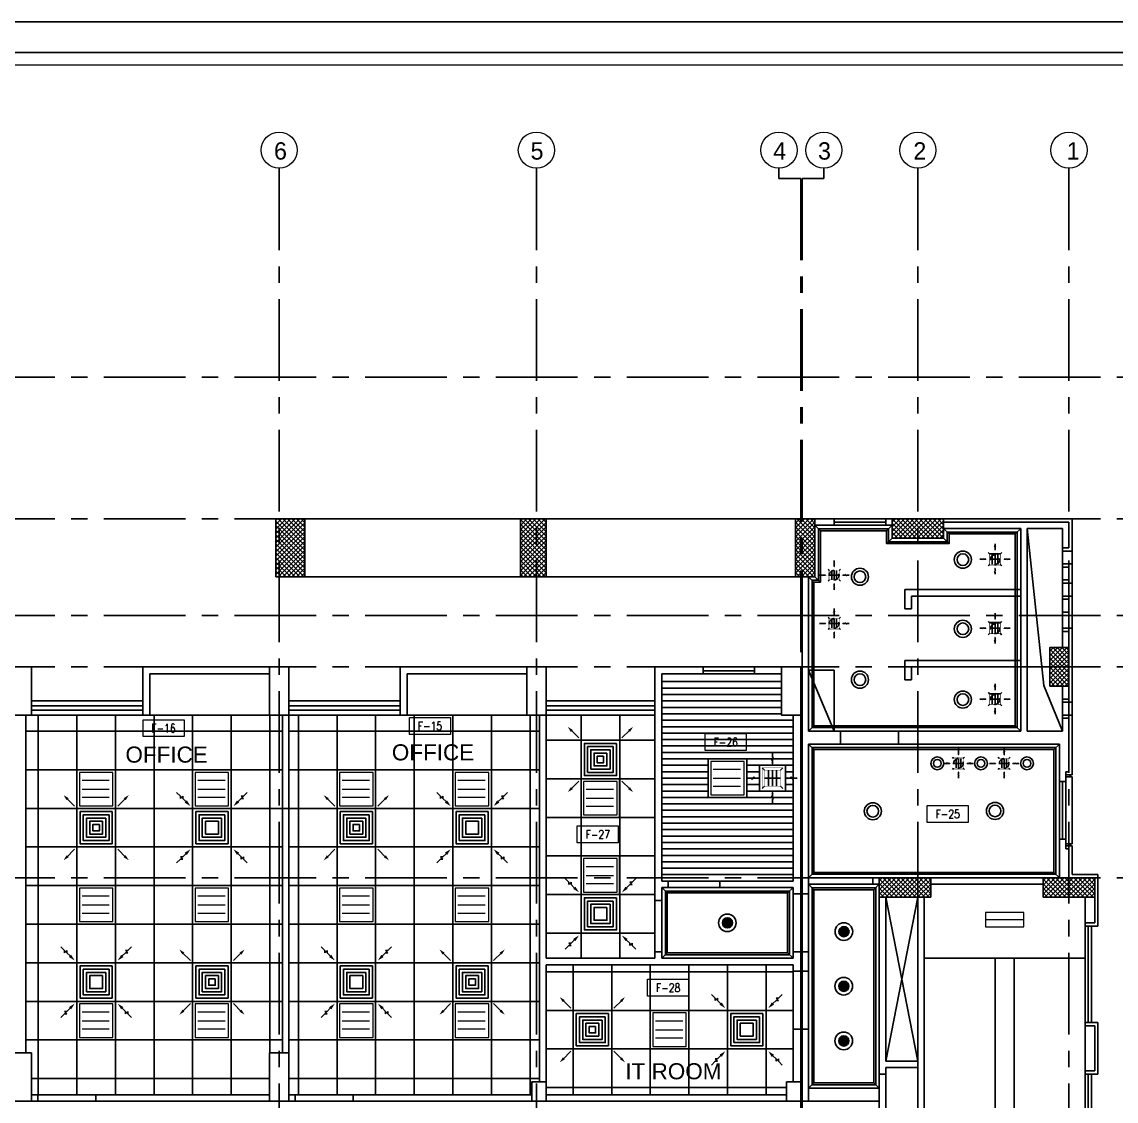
# Model space of a CAD drawing. Extents: x -404 to 2784, y -167 to 852.
# Drawn here: x -366.94 to -349.93, y -105.75 to -88.98 of the extents above; entities that cross this region are included whole.
import ezdxf
from ezdxf.enums import TextEntityAlignment as Align

# ---------------------------------------------------------------- set-up
doc = ezdxf.new("R2010")
doc.units = 0
doc.header["$MEASUREMENT"] = 0
doc.linetypes.add('CENTERX2', pattern=[101.6, 63.5, -12.7, 12.7, -12.7])
doc.linetypes.add('HIDDEN', pattern=[0.375, 0.25, -0.125])
for name, color, linetype in [('12-AC-FL.CONN.', 2, 'Continuous'), ('AXIS', 1, 'CENTERX2'), ('ciling', 6, 'Continuous'), ('COL', 2, 'Continuous'), ('COLHATCH', 5, 'Continuous'), ('column', 6, 'Continuous'), ('E-LIGHTING', 2, 'Continuous'), ('elev', 2, 'Continuous'), ('ELEV1', 7, 'Continuous'), ('ELEV3', 1, 'Continuous'), ('FASEL', 253, 'Continuous'), ('fram', 252, 'Continuous'), ('M-DIFUSER', 195, 'Continuous'), ('M-DUCT-RA', 30, 'Continuous'), ('M-DUCT-SA', 5, 'Continuous'), ('METAL-EDGE', 253, 'Continuous'), ('WALL', 4, 'Continuous'), ('WIN', 5, 'Continuous'), ('ZONE TEXT', 73, 'Continuous')]:
    doc.layers.add(name, color=color, linetype=linetype)
for name, color, linetype, lineweight in [('A-SYMB-RMNU', 4, 'Continuous', 9), ('AXIS-TXT', 171, 'Continuous', 20), ('Lighting', 2, 'Continuous', 13)]:
    doc.layers.add(name, color=color, linetype=linetype, lineweight=lineweight)
doc.styles.add('AC', font='romans.shx', dxfattribs={"height": 0.2})
doc.styles.add('ARABY', font='sosa.shx')
doc.styles.add('ROMANS-TITLE', font='ROMANS.shx', dxfattribs={"width": 0.8})

# ---------------------------------------------------------------- blocks, each defined once
blk = doc.blocks.new('004')
at = {"layer": 'E-LIGHTING'}
for radius in [0.113, 0.0771]:
    blk.add_circle((0, 0), radius, dxfattribs=at)
blk = doc.blocks.new('A$C6E0E3E1A')
at = {"layer": 'Lighting'}
blk.add_line((0.52, 0), (-0.52, 0), dxfattribs=at)
blk.add_lwpolyline([(0.52, 0.194), (-0.52, 0.194), (-0.52, -0.194), (0.52, -0.194)], close=True, dxfattribs=at)
blk = doc.blocks.new('A$C61A10E5A')
h = blk.add_hatch(color=2)
h.set_gradient(color1=(241, 237, 14), color2=(242, 239, 38), one_color=1, tint=0.55)
edge = h.paths.add_edge_path()
edge.add_arc((0.001, 0.001), 0.0696, 0, 360)
at = {"layer": 'E-LIGHTING'}
for centre, radius in [((0, 0), 0.121), ((0.001, 0.001), 0.0696)]:
    blk.add_circle(centre, radius, dxfattribs=at)
blk = doc.blocks.new('005')
at = {"layer": 'E-LIGHTING', "lineweight": 5}
for p, q in [((-0.212, 0.125), (0.212, 0.125)), ((-0.212, 0), (0.212, 0)), ((-0.212, -0.14), (0.212, -0.14))]:
    blk.add_line(p, q, dxfattribs=at)
for points in [[(-0.307, -0.307), (0.293, -0.307), (0.293, 0.293), (-0.307, 0.293)], [(-0.267, -0.267), (0.253, -0.267), (0.253, 0.253), (-0.267, 0.253)]]:
    blk.add_lwpolyline(points, close=True, dxfattribs=at)
blk = doc.blocks.new('A$C0B8779AA')
at = {"layer": 'M-DIFUSER', "color": 122}
for p, q in [((0.284, 0.459), (0.262, 0.437)), ((0.262, 0.437), (0.273, 0.437)), ((0.273, 0.495), (0.273, 0.459)), ((0.273, 0.459), (0.284, 0.459)), ((0.273, 0.437), (0.273, 0.4)), ((0.043, 0.265), (0.079, 0.265)), ((0.079, 0.254), (0.101, 0.276)), ((0.079, 0.265), (0.079, 0.254)), ((0.101, 0.276), (0.101, 0.265)), ((0.101, 0.265), (0.138, 0.265)), ((0.445, 0.265), (0.408, 0.265)), ((0.445, 0.276), (0.445, 0.265)), ((0.467, 0.254), (0.445, 0.276)), ((0.503, 0.265), (0.467, 0.265)), ((0.467, 0.265), (0.467, 0.254)), ((0.273, 0.093), (0.273, 0.13)), ((0.262, 0.093), (0.273, 0.093)), ((0.284, 0.071), (0.262, 0.093)), ((0.273, 0.035), (0.273, 0.071)), ((0.273, 0.071), (0.284, 0.071))]:
    blk.add_line(p, q, dxfattribs=at)
at = {"layer": 'M-DIFUSER'}
for p, q in [((0.198, 0.34), (0.178, 0.36)), ((0.235, 0.34), (0.235, 0.19)), ((0.273, 0.34), (0.273, 0.19)), ((0.31, 0.34), (0.31, 0.19)), ((0.348, 0.34), (0.368, 0.36)), ((0.198, 0.265), (0.348, 0.265)), ((0.198, 0.19), (0.178, 0.17)), ((0.348, 0.19), (0.368, 0.17))]:
    blk.add_line(p, q, dxfattribs=at)
at = {"layer": 'M-DIFUSER', "color": 21, "const_width": 0.00288}
blk.add_lwpolyline([(0.178, 0.36), (0.368, 0.36), (0.368, 0.17), (0.178, 0.17)], close=True, dxfattribs=at)
at = {"layer": 'M-DIFUSER', "const_width": 0.0048}
blk.add_lwpolyline([(0.198, 0.34), (0.348, 0.34), (0.348, 0.19), (0.198, 0.19)], close=True, dxfattribs=at)
at = {"layer": 'M-DIFUSER', "color": 122}
for points in [[(0.283, 0.41), (0.273, 0.401), (0.273, 0.382), (0.262, 0.41)], [(0.128, 0.255), (0.137, 0.265), (0.156, 0.265), (0.128, 0.275)], [(0.417, 0.255), (0.409, 0.265), (0.39, 0.265), (0.417, 0.275)], [(0.283, 0.121), (0.273, 0.129), (0.273, 0.148), (0.262, 0.121)]]:
    blk.add_solid(points, dxfattribs=at)
blk = doc.blocks.new('A$C63630F2B')
at = {"layer": 'M-DIFUSER'}
for p, q in [((0.198, 0.398), (0.173, 0.423)), ((0.398, 0.398), (0.423, 0.423)), ((0.398, 0.398), (0.418, 0.418)), ((0.398, 0.398), (0.198, 0.398)), ((0.398, 0.298), (0.198, 0.298)), ((0.248, 0.398), (0.248, 0.198)), ((0.298, 0.398), (0.298, 0.198)), ((0.348, 0.398), (0.348, 0.198)), ((0.198, 0.198), (0.173, 0.173)), ((0.198, 0.198), (0.178, 0.178)), ((0.398, 0.198), (0.423, 0.173))]:
    blk.add_line(p, q, dxfattribs=at)
at = {"layer": 'M-DIFUSER', "color": 122}
for p, q in [((0.311, 0.539), (0.285, 0.514)), ((0.285, 0.514), (0.298, 0.514)), ((0.298, 0.582), (0.298, 0.539)), ((0.298, 0.539), (0.311, 0.539)), ((0.298, 0.514), (0.298, 0.47)), ((0.014, 0.298), (0.057, 0.298)), ((0.057, 0.285), (0.082, 0.311)), ((0.057, 0.298), (0.057, 0.285)), ((0.082, 0.311), (0.082, 0.298)), ((0.082, 0.298), (0.126, 0.298)), ((0.513, 0.298), (0.469, 0.298)), ((0.513, 0.311), (0.513, 0.298)), ((0.539, 0.285), (0.513, 0.311)), ((0.581, 0.298), (0.539, 0.298)), ((0.539, 0.298), (0.539, 0.285)), ((0.285, 0.083), (0.298, 0.083)), ((0.311, 0.057), (0.285, 0.083)), ((0.298, 0.083), (0.298, 0.126)), ((0.298, 0.015), (0.298, 0.057)), ((0.298, 0.057), (0.311, 0.057))]:
    blk.add_line(p, q, dxfattribs=at)
at = {"layer": 'M-DIFUSER', "color": 21, "const_width": 0.00288}
blk.add_lwpolyline([(0.173, 0.173), (0.423, 0.173), (0.423, 0.423), (0.173, 0.423)], close=True, dxfattribs=at)
at = {"layer": 'M-DIFUSER', "const_width": 0.01}
blk.add_lwpolyline([(0.198, 0.198), (0.398, 0.198), (0.398, 0.398), (0.198, 0.398)], close=True, dxfattribs=at)
at = {"layer": 'M-DIFUSER', "color": 122}
for points in [[(0.31, 0.481), (0.298, 0.471), (0.298, 0.449), (0.286, 0.481)], [(0.115, 0.286), (0.125, 0.298), (0.147, 0.298), (0.115, 0.31)], [(0.481, 0.286), (0.47, 0.298), (0.448, 0.298), (0.481, 0.31)], [(0.31, 0.115), (0.298, 0.125), (0.298, 0.147), (0.286, 0.115)]]:
    blk.add_solid(points, dxfattribs=at)
blk = doc.blocks.new('*U255')
at = {"layer": 'M-DIFUSER', "ltscale": 5, "const_width": 18}
blk.add_lwpolyline([(-300, 300), (300, 300), (300, -300), (-300, -300)], close=True, dxfattribs=at)
at = {"layer": 'M-DIFUSER', "color": 21}
for points in [[(250, 250), (-250, 250), (-250, -250), (250, -250)], [(200, 200), (-200, 200), (-200, -200), (200, -200)], [(150, 150), (-150, 150), (-150, -150), (150, -150)], [(100, 100), (-100, 100), (-100, -100), (100, -100)], [(50, 50), (-50, 50), (-50, -50), (50, -50)]]:
    blk.add_lwpolyline(points, close=True, dxfattribs=at)
at = {"layer": 'M-DUCT-SA', "color": 5, "extrusion": (-5.07059e-20, -1.19855e-17, -1)}
blk.add_line((-461, 461), (-335, 335), dxfattribs=at)
at = {"layer": 'M-DUCT-SA', "color": 5, "extrusion": (-1.19855e-17, 5.07059e-20, -1)}
blk.add_line((461, 461), (335, 335), dxfattribs=at)
at = {"layer": 'M-DUCT-SA', "color": 5, "extrusion": (1.19855e-17, -5.07059e-20, -1)}
blk.add_line((-461, -461), (-335, -335), dxfattribs=at)
at = {"layer": 'M-DUCT-SA', "color": 5, "extrusion": (5.07059e-20, 1.19855e-17, -1)}
blk.add_line((461, -461), (335, -335), dxfattribs=at)
at = {"layer": 'M-DUCT-SA', "color": 5, "extrusion": (-5.07059e-20, -1.19855e-17, -1)}
blk.add_solid([(460, 428), (429, 459), (507, 507)], dxfattribs=at)
at = {"layer": 'M-DUCT-SA', "color": 5, "extrusion": (5.07059e-20, -1.19855e-17, -1)}
blk.add_solid([(-460, 428), (-429, 459), (-507, 507)], dxfattribs=at)
at = {"layer": 'M-DUCT-SA', "color": 5, "extrusion": (1.19855e-17, -5.07059e-20, -1)}
blk.add_solid([(428, -460), (459, -429), (507, -507)], dxfattribs=at)
at = {"layer": 'M-DUCT-SA', "color": 5, "extrusion": (-1.19855e-17, -5.07059e-20, -1)}
blk.add_solid([(-428, -460), (-459, -429), (-507, -507)], dxfattribs=at)
blk = doc.blocks.new('*U254')
at = {"layer": 'M-DIFUSER', "ltscale": 5, "const_width": 18}
blk.add_lwpolyline([(-300, 300), (300, 300), (300, -300), (-300, -300)], close=True, dxfattribs=at)
at = {"layer": 'M-DIFUSER', "color": 21}
for points in [[(250, 250), (-250, 250), (-250, -250), (250, -250)], [(200, 200), (-200, 200), (-200, -200), (200, -200)], [(150, 150), (-150, 150), (-150, -150), (150, -150)], [(100, 100), (-100, 100), (-100, -100), (100, -100)]]:
    blk.add_lwpolyline(points, close=True, dxfattribs=at)
at = {"layer": 'M-DUCT-RA', "color": 30}
for p, q in [((-491, 491), (-549, 549)), ((491, 491), (549, 549)), ((-491, 455), (-491, 491)), ((-455, 491), (-491, 455)), ((-455, 455), (-455, 491)), ((-406, 406), (-455, 455)), ((406, 406), (455, 455)), ((455, 491), (491, 491)), ((491, 455), (455, 491)), ((455, 455), (491, 455)), ((-491, -491), (-549, -549)), ((-491, -455), (-455, -491)), ((-455, -455), (-491, -455)), ((-455, -491), (-491, -491)), ((-406, -406), (-455, -455)), ((406, -406), (455, -455)), ((455, -491), (491, -455)), ((455, -455), (455, -491)), ((491, -455), (491, -491)), ((491, -491), (549, -549))]:
    blk.add_line(p, q, dxfattribs=at)
for points in [[(-389, 424), (-424, 389), (-335, 335)], [(424, 389), (389, 424), (335, 335)], [(-424, -389), (-389, -424), (-335, -335)], [(389, -424), (424, -389), (335, -335)]]:
    blk.add_solid(points, dxfattribs=at)
blk = doc.blocks.new('A-ROOM')
at = {"layer": 'A-SYMB-RMNU'}
blk.add_lwpolyline([(-425, 175), (425, 175), (425, -175), (-425, -175)], close=True, dxfattribs=at)
at = {"layer": 'A-SYMB-RMNU', "style": 'ROMANS-TITLE', "width": 0.8}
blk.add_attdef('ROOM-NO', text='', height=175, dxfattribs=at).set_placement((0, 0), align=Align.MIDDLE)

msp = doc.modelspace()

# ---------------------------------------------------------------- hatches: boundary and pattern name
at = {"layer": 'COLHATCH', "linetype": 'Continuous'}
h = msp.add_hatch(dxfattribs=at)
h.set_pattern_fill('_USER', color=252, scale=0.05, angle=45, style=0, double=1, pattern_type=0)
h.set_pattern_definition([(45, (-175.05116, -274.28313), (-0.035355339, 0.035355339), []), (135, (-175.05116, -274.28313), (-0.035355339, -0.035355339), [])])
h.paths.add_polyline_path([(-354.611, -96.703), (-354.911, -96.703), (-354.911, -97.603), (-354.611, -97.603)])
h.paths.add_polyline_path([(-352.611, -96.703), (-353.411, -96.703), (-353.411, -97.003), (-352.611, -97.003)])
h.paths.add_polyline_path([(-350.661, -98.703), (-350.961, -98.703), (-350.961, -99.303), (-350.661, -99.303)])
h.paths.add_polyline_path([(-350.261, -102.283), (-351.061, -102.283), (-351.061, -102.583), (-350.261, -102.583)])
h.paths.add_polyline_path([(-352.811, -102.283), (-353.611, -102.283), (-353.611, -102.583), (-352.811, -102.583)])
h.paths.add_polyline_path([(-352.711, -107.333), (-353.611, -107.333), (-353.611, -107.633), (-352.711, -107.633)])
h.paths.add_polyline_path([(-350.261, -107.283), (-351.061, -107.283), (-351.061, -107.583), (-350.261, -107.583)])
h.paths.add_polyline_path([(-352.519, -113.553), (-353.619, -113.553), (-353.619, -113.853), (-352.766, -113.853, -0.011587), (-352.782, -114.539), (-352.532, -114.55, 0.01656)])
h.paths.add_polyline_path([(-352.713, -116.283), (-352.967, -116.283, -0.040808), (-353.555, -118.622), (-353.319, -118.703, 0.04151)])
h.paths.add_polyline_path([(-354.611, -115.683), (-354.911, -115.683), (-354.911, -116.583), (-354.611, -116.583)])
h.paths.add_polyline_path([(-358.741, -115.683), (-359.141, -115.683), (-359.141, -116.583), (-358.741, -116.583)])
h.paths.add_polyline_path([(-362.541, -115.683), (-362.991, -115.683), (-362.991, -116.583), (-362.541, -116.583)])
h.paths.add_polyline_path([(-362.791, -117.503), (-363.091, -117.503), (-363.091, -118.403), (-362.791, -118.403)])
h.paths.add_polyline_path([(-370.791, -115.683), (-371.091, -115.683), (-371.091, -116.583), (-370.791, -116.583)])
h.paths.add_polyline_path([(-370.791, -117.503), (-371.091, -117.503), (-371.091, -118.403), (-370.791, -118.403)])
h.paths.add_polyline_path([(-378.791, -115.683), (-379.091, -115.683), (-379.091, -116.583), (-378.791, -116.583)])
h.paths.add_polyline_path([(-378.791, -117.503), (-379.091, -117.503), (-379.091, -118.403), (-378.791, -118.403)])
h.paths.add_polyline_path([(-386.891, -115.683), (-387.341, -115.683), (-387.341, -116.583), (-386.891, -116.583)])
h.paths.add_polyline_path([(-386.791, -117.503), (-387.091, -117.503), (-387.091, -118.403), (-386.791, -118.403)])
h.paths.add_polyline_path([(-390.741, -115.683), (-391.141, -115.683), (-391.141, -116.583), (-390.741, -116.583)])
h.paths.add_polyline_path([(-394.971, -115.683), (-395.271, -115.683), (-395.271, -116.583), (-394.971, -116.583)])
h.paths.add_polyline_path([(-396.264, -113.553), (-397.364, -113.553, 0.01656), (-397.35, -114.55), (-397.101, -114.539, -0.011587), (-397.117, -113.853), (-396.264, -113.853)])
h.paths.add_polyline_path([(-396.916, -116.283), (-397.169, -116.283, 0.04151), (-396.564, -118.703), (-396.327, -118.622, -0.040808)])
h.paths.add_polyline_path([(-396.271, -107.333), (-397.171, -107.333), (-397.171, -107.633), (-396.271, -107.633)])
h.paths.add_polyline_path([(-398.821, -107.283), (-399.621, -107.283), (-399.621, -107.583), (-398.821, -107.583)])
h.paths.add_polyline_path([(-398.821, -102.283), (-399.621, -102.283), (-399.621, -102.583), (-398.821, -102.583)])
h.paths.add_polyline_path([(-396.271, -102.283), (-397.071, -102.283), (-397.071, -102.583), (-396.271, -102.583)])
h.paths.add_polyline_path([(-398.921, -98.703), (-399.221, -98.703), (-399.221, -99.303), (-398.921, -99.303)])
h.paths.add_polyline_path([(-396.471, -96.703), (-397.271, -96.703), (-397.271, -97.003), (-396.471, -97.003)])
h.paths.add_polyline_path([(-394.971, -96.703), (-395.271, -96.703), (-395.271, -97.603), (-394.971, -97.603)])
h.paths.add_polyline_path([(-390.691, -96.703), (-391.091, -96.703), (-391.091, -97.603), (-390.691, -97.603)])
h.paths.add_polyline_path([(-386.891, -96.703), (-387.341, -96.703), (-387.341, -97.603), (-386.891, -97.603)])
h.paths.add_polyline_path([(-377.541, -94.503), (-377.841, -94.503), (-377.841, -95.103), (-377.541, -95.103)])
h.paths.add_polyline_path([(-377.541, -97.003), (-372.441, -97.003), (-372.441, -98.453), (-372.141, -98.453), (-372.141, -96.703), (-377.841, -96.703), (-377.841, -98.453), (-377.541, -98.453)])
h.paths.add_polyline_path([(-370.791, -94.503), (-371.091, -94.503), (-371.091, -95.103), (-370.791, -95.103)])
h.paths.add_polyline_path([(-370.791, -97.853), (-371.091, -97.853), (-371.091, -98.453), (-370.791, -98.453)])
h.paths.add_polyline_path([(-362.541, -96.703), (-362.991, -96.703), (-362.991, -97.603), (-362.541, -97.603)])
h = msp.add_hatch(dxfattribs=at)
h.set_pattern_fill('_USER', color=252, scale=0.05, angle=45, style=0, double=1, pattern_type=0)
h.set_pattern_definition([(45, (-175.05116, -154.28313), (-0.035355339, 0.035355339), []), (135, (-175.05116, -154.28313), (-0.035355339, -0.035355339), [])])
h.paths.add_polyline_path([(-358.791, -96.703), (-359.191, -96.703), (-359.191, -97.603), (-358.791, -97.603)])

# ---------------------------------------------------------------- linework, layer by layer
at = {"layer": '12-AC-FL.CONN.', "linetype": 'HIDDEN', "ltscale": 0.5}
for centre in [(-351.811, -97.337), (-354.311, -97.578), (-354.311, -98.328), (-351.811, -98.412), (-351.811, -99.512), (-352.38, -100.503), (-351.669, -100.504)]:
    msp.add_circle(centre, 0.075, dxfattribs=at)
at = {"layer": 'AXIS', "color": 252, "linetype": 'CENTERX2', "ltscale": 0.02}
for p, q in [((-362.941, -91.254), (-362.941, -123.702)), ((-358.941, -91.254), (-358.941, -123.702)), ((-355.17, -91.411), (-355.17, -91.254)), ((-354.473, -91.411), (-354.473, -91.254)), ((-353.011, -91.254), (-353.011, -123.702)), ((-350.661, -91.254), (-350.661, -123.702)), ((-354.831, -91.411), (-355.17, -91.411)), ((-354.831, -91.411), (-354.831, -123.545)), ((-354.811, -91.411), (-354.811, -123.545)), ((-354.811, -91.411), (-354.473, -91.411)), ((-348.14, -94.503), (-401.742, -94.503)), ((-348.14, -96.703), (-401.742, -96.703)), ((-348.14, -98.203), (-401.742, -98.203)), ((-348.14, -99.003), (-401.742, -99.003)), ((-348.14, -102.283), (-401.742, -102.283))]:
    msp.add_line(p, q, dxfattribs=at)
at = {"layer": 'AXIS-TXT'}
for centre in [(-362.941, -90.972), (-358.941, -90.972), (-355.17, -90.972), (-354.473, -90.972), (-353.011, -90.972), (-350.661, -90.972)]:
    msp.add_circle(centre, 0.282, dxfattribs=at)
at = {"layer": 'ciling', "color": 252, "linetype": 'Continuous'}
for p, q in [((-354.611, -96.803), (-354.526, -96.888)), ((-353.411, -96.803), (-353.496, -96.888)), ((-352.611, -96.853), (-352.526, -96.938)), ((-351.411, -96.853), (-351.496, -96.938)), ((-353.411, -97.003), (-353.496, -97.088)), ((-352.611, -97.003), (-352.526, -97.088)), ((-354.711, -97.603), (-354.626, -97.688)), ((-354.611, -97.603), (-354.526, -97.688)), ((-355.131, -99.233), (-356.991, -99.233)), ((-355.131, -99.333), (-356.991, -99.333)), ((-355.131, -99.433), (-356.991, -99.433)), ((-355.131, -99.533), (-356.991, -99.533)), ((-355.131, -99.633), (-356.991, -99.633)), ((-366.686, -99.753), (-366.686, -105.653)), ((-366.086, -99.753), (-366.086, -105.653)), ((-365.486, -99.753), (-365.486, -105.653)), ((-363.091, -99.753), (-364.951, -99.753)), ((-364.886, -99.753), (-364.886, -105.653)), ((-364.286, -99.753), (-364.286, -105.653)), ((-363.686, -99.753), (-363.686, -105.653)), ((-363.086, -99.753), (-363.086, -105.003)), ((-362.641, -99.753), (-362.641, -105.653)), ((-362.041, -99.753), (-362.041, -105.653)), ((-361.441, -99.753), (-361.441, -105.653)), ((-359.091, -99.753), (-360.951, -99.753)), ((-360.841, -99.753), (-360.841, -105.653)), ((-360.241, -99.753), (-360.241, -105.653)), ((-359.641, -99.753), (-359.641, -105.653)), ((-359.041, -99.753), (-359.041, -105.653)), ((-358.246, -99.753), (-358.246, -103.533)), ((-357.646, -99.753), (-357.646, -103.533)), ((-355.131, -99.733), (-356.991, -99.733)), ((-354.951, -99.833), (-356.991, -99.833)), ((-362.891, -100.003), (-366.881, -100.003)), ((-358.891, -100.003), (-362.791, -100.003)), ((-354.951, -99.933), (-356.991, -99.933)), ((-354.951, -100.033), (-356.991, -100.033)), ((-354.626, -99.918), (-354.711, -100.003)), ((-354.211, -100.003), (-353.311, -100.003)), ((-351.496, -99.918), (-351.411, -100.003)), ((-357.101, -100.143), (-358.791, -100.143)), ((-354.951, -100.133), (-356.991, -100.133)), ((-354.711, -100.203), (-354.626, -100.288)), ((-353.311, -100.203), (-354.211, -100.203)), ((-350.896, -100.288), (-350.811, -100.203)), ((-354.951, -100.233), (-356.991, -100.233)), ((-354.951, -100.333), (-356.991, -100.333)), ((-354.951, -100.433), (-356.991, -100.433)), ((-356.271, -100.533), (-356.991, -100.533)), ((-354.951, -100.533), (-355.671, -100.533)), ((-362.891, -100.603), (-366.881, -100.603)), ((-358.891, -100.603), (-362.791, -100.603)), ((-356.271, -100.633), (-356.991, -100.633)), ((-355.471, -100.633), (-355.671, -100.633)), ((-354.951, -100.633), (-355.071, -100.633)), ((-357.101, -100.743), (-358.791, -100.743)), ((-356.271, -100.733), (-356.991, -100.733)), ((-356.271, -100.833), (-356.991, -100.833)), ((-355.471, -100.733), (-355.671, -100.733)), ((-355.471, -100.833), (-355.671, -100.833)), ((-354.951, -100.733), (-355.071, -100.733)), ((-354.951, -100.833), (-355.071, -100.833)), ((-356.271, -100.933), (-356.991, -100.933)), ((-354.951, -101.033), (-356.991, -101.033)), ((-354.951, -100.933), (-355.671, -100.933)), ((-362.791, -101.203), (-366.881, -101.203)), ((-358.891, -101.203), (-362.791, -101.203)), ((-354.951, -101.133), (-356.991, -101.133)), ((-357.101, -101.343), (-358.791, -101.343)), ((-354.951, -101.233), (-356.991, -101.233)), ((-354.951, -101.333), (-356.991, -101.333)), ((-354.951, -101.433), (-356.991, -101.433)), ((-354.951, -101.533), (-356.991, -101.533)), ((-354.951, -101.633), (-356.991, -101.633)), ((-354.951, -101.733), (-356.991, -101.733)), ((-362.891, -101.803), (-366.881, -101.803)), ((-358.891, -101.803), (-362.791, -101.803)), ((-354.951, -101.833), (-356.991, -101.833)), ((-357.101, -101.943), (-358.791, -101.943)), ((-354.951, -101.933), (-356.991, -101.933)), ((-354.951, -102.033), (-356.991, -102.033)), ((-354.951, -102.133), (-356.991, -102.133)), ((-354.951, -102.233), (-356.991, -102.233)), ((-354.626, -102.198), (-354.711, -102.283)), ((-350.896, -102.198), (-350.811, -102.283)), ((-362.891, -102.403), (-366.881, -102.403)), ((-358.891, -102.403), (-362.791, -102.403)), ((-356.091, -102.333), (-356.891, -102.333)), ((-353.711, -102.283), (-354.711, -102.283)), ((-353.711, -102.383), (-354.711, -102.383)), ((-354.626, -102.468), (-354.711, -102.383)), ((-353.696, -102.468), (-353.611, -102.383)), ((-357.101, -102.543), (-358.791, -102.543)), ((-356.906, -102.518), (-356.991, -102.433)), ((-356.091, -102.433), (-356.891, -102.433)), ((-355.036, -102.518), (-354.951, -102.433)), ((-354.951, -102.533), (-354.951, -103.433)), ((-354.831, -102.533), (-354.831, -103.433)), ((-354.811, -102.533), (-354.811, -103.433)), ((-354.711, -102.533), (-354.711, -103.433)), ((-357.101, -102.633), (-357.101, -103.433)), ((-356.991, -102.633), (-356.991, -103.433)), ((-362.891, -103.003), (-366.881, -103.003)), ((-358.891, -103.003), (-362.791, -103.003)), ((-357.101, -103.143), (-358.791, -103.143)), ((-362.891, -103.603), (-366.881, -103.603)), ((-358.891, -103.603), (-362.791, -103.603)), ((-356.906, -103.448), (-356.991, -103.533)), ((-355.036, -103.448), (-354.951, -103.533)), ((-351.811, -103.533), (-352.911, -103.533)), ((-351.511, -103.533), (-350.411, -103.533)), ((-358.791, -103.743), (-354.951, -103.743)), ((-358.371, -103.633), (-358.371, -105.653)), ((-357.771, -103.633), (-357.771, -105.653)), ((-357.171, -103.633), (-357.171, -105.653)), ((-356.571, -103.633), (-356.571, -105.653)), ((-355.971, -103.633), (-355.971, -105.653)), ((-355.371, -103.633), (-355.371, -105.653)), ((-354.951, -103.733), (-354.951, -104.633)), ((-354.831, -103.733), (-354.831, -104.633)), ((-354.811, -103.733), (-354.811, -104.633)), ((-354.711, -103.733), (-354.711, -104.633)), ((-362.891, -104.203), (-366.881, -104.203)), ((-358.891, -104.203), (-362.791, -104.203)), ((-358.791, -104.343), (-354.951, -104.343)), ((-362.891, -104.803), (-366.881, -104.803)), ((-358.891, -104.803), (-362.791, -104.803)), ((-358.791, -104.943), (-354.951, -104.943)), ((-358.791, -104.943), (-354.951, -104.943)), ((-363.091, -105.403), (-366.791, -105.403)), ((-358.891, -105.403), (-362.791, -105.403)), ((-354.626, -105.468), (-354.711, -105.553)), ((-353.696, -105.468), (-353.611, -105.553)), ((-353.611, -105.333), (-353.611, -106.033)), ((-353.511, -105.333), (-353.511, -106.033)), ((-358.791, -105.543), (-355.051, -105.543)), ((-354.711, -105.553), (-353.611, -105.553)), ((-366.691, -105.653), (-365.791, -105.653)), ((-366.691, -105.753), (-365.791, -105.753)), ((-362.691, -105.653), (-361.791, -105.653)), ((-362.691, -105.753), (-361.791, -105.753)), ((-354.711, -105.753), (-353.611, -105.753))]:
    msp.add_line(p, q, dxfattribs=at)
for points in [[(-351.466, -96.908), (-352.556, -96.908), (-352.556, -97.058), (-353.466, -97.058), (-353.466, -96.858), (-353.511, -96.858), (-354.311, -96.858), (-354.556, -96.858), (-354.556, -97.658), (-354.656, -97.658), (-354.656, -99.948), (-354.211, -99.948), (-353.311, -99.948), (-351.466, -99.948)], [(-351.496, -96.938), (-352.526, -96.938), (-352.526, -97.088), (-353.496, -97.088), (-353.496, -96.888), (-353.511, -96.888), (-354.311, -96.888), (-354.526, -96.888), (-354.526, -97.688), (-354.626, -97.688), (-354.626, -99.918), (-354.211, -99.918), (-353.311, -99.918), (-351.496, -99.918)], [(-354.656, -102.228), (-350.866, -102.228), (-350.866, -100.258), (-354.656, -100.258)], [(-354.626, -102.198), (-350.896, -102.198), (-350.896, -100.288), (-354.626, -100.288)], [(-355.671, -100.433), (-356.271, -100.433), (-356.271, -101.033), (-355.671, -101.033)], [(-355.071, -100.533), (-355.471, -100.533), (-355.471, -100.933), (-355.071, -100.933)], [(-356.936, -103.478), (-355.006, -103.478), (-355.006, -102.488), (-356.936, -102.488)], [(-356.906, -103.448), (-355.036, -103.448), (-355.036, -102.518), (-356.906, -102.518)], [(-354.656, -105.498), (-353.666, -105.498), (-353.666, -102.438), (-354.656, -102.438)], [(-354.626, -105.468), (-353.696, -105.468), (-353.696, -102.468), (-354.626, -102.468)]]:
    msp.add_lwpolyline(points, close=True, dxfattribs=at)
at = {"layer": 'COL', "color": 252, "linetype": 'Continuous'}
for points in [[(-366.791, -99.003), (-367.091, -99.003), (-367.091, -99.753), (-366.791, -99.753)], [(-362.791, -99.003), (-363.091, -99.003), (-363.091, -99.753), (-362.791, -99.753)], [(-358.791, -99.003), (-359.091, -99.003), (-359.091, -99.753), (-358.791, -99.753)], [(-354.831, -99.003), (-355.131, -99.003), (-355.131, -99.753), (-354.831, -99.753)], [(-366.791, -105.003), (-367.091, -105.003), (-367.091, -105.753), (-366.791, -105.753)], [(-362.791, -105.003), (-363.091, -105.003), (-363.091, -105.753), (-362.791, -105.753)], [(-359.011, -105.753), (-358.791, -105.753), (-358.791, -105.453), (-359.011, -105.453)], [(-355.051, -105.453), (-354.831, -105.453), (-354.831, -105.753), (-355.051, -105.753)]]:
    msp.add_lwpolyline(points, close=True, dxfattribs=at)
at = {"layer": 'column'}
for points in [[(-362.991, -97.603), (-362.541, -97.603), (-362.541, -96.703), (-362.991, -96.703)], [(-358.791, -96.703), (-359.191, -96.703), (-359.191, -97.603), (-358.791, -97.603)], [(-359.191, -97.603), (-358.791, -97.603), (-358.791, -96.703), (-359.191, -96.703)], [(-354.911, -97.603), (-354.611, -97.603), (-354.611, -96.703), (-354.911, -96.703)], [(-353.411, -96.703), (-353.411, -97.003), (-352.611, -97.003), (-352.611, -96.703)], [(-350.961, -99.303), (-350.661, -99.303), (-350.661, -98.703), (-350.961, -98.703)], [(-353.611, -102.283), (-353.611, -102.583), (-352.811, -102.583), (-352.811, -102.283)], [(-351.061, -102.283), (-351.061, -102.583), (-350.261, -102.583), (-350.261, -102.283)]]:
    msp.add_lwpolyline(points, close=True, dxfattribs=at)
at = {"layer": 'E-LIGHTING'}
for centre, radius in [((-352.708, -100.503), 0.1), ((-352.708, -100.503), 0.06), ((-352.03, -100.503), 0.1), ((-352.03, -100.503), 0.06), ((-351.314, -100.503), 0.1), ((-351.314, -100.503), 0.06)]:
    msp.add_circle(centre, radius, dxfattribs=at)
at = {"layer": 'elev', "color": 252, "linetype": 'Continuous'}
for p, q in [((-362.541, -96.703), (-359.191, -96.703)), ((-358.791, -96.703), (-354.911, -96.703)), ((-359.191, -97.603), (-362.541, -97.603)), ((-354.911, -97.603), (-358.791, -97.603))]:
    msp.add_line(p, q, dxfattribs=at)
at = {"layer": 'elev', "color": 252}
for p, q in [((-350.761, -97.203), (-350.761, -97.403)), ((-350.611, -97.203), (-350.611, -97.403)), ((-351.411, -97.803), (-353.211, -97.803)), ((-353.211, -97.803), (-353.211, -98.103)), ((-350.761, -97.703), (-350.761, -97.903)), ((-350.611, -97.703), (-350.611, -97.903)), ((-351.411, -97.903), (-353.111, -97.903)), ((-353.111, -97.903), (-353.111, -98.103)), ((-353.111, -98.103), (-353.211, -98.103)), ((-350.761, -98.203), (-350.761, -98.403)), ((-350.611, -98.203), (-350.611, -98.403)), ((-351.411, -98.903), (-353.211, -98.903)), ((-353.211, -98.903), (-353.211, -99.203)), ((-351.411, -99.003), (-353.111, -99.003)), ((-353.111, -99.003), (-353.111, -99.203)), ((-354.311, -99.053), (-354.711, -99.053)), ((-354.711, -99.053), (-354.311, -100.003)), ((-354.311, -99.053), (-354.311, -100.003)), ((-353.111, -99.203), (-353.211, -99.203)), ((-350.761, -99.553), (-350.761, -99.753)), ((-350.611, -99.553), (-350.611, -99.753)), ((-350.611, -100.713), (-350.711, -100.713)), ((-350.611, -101.753), (-350.611, -100.713)), ((-350.711, -101.753), (-350.611, -101.753))]:
    msp.add_line(p, q, dxfattribs=at)
at = {"layer": 'ELEV1'}
for p, q in [((-350.641, -100.713), (-350.641, -100.683)), ((-350.641, -101.783), (-350.641, -101.753))]:
    msp.add_line(p, q, dxfattribs=at)
at = {"layer": 'ELEV3', "color": 252, "linetype": 'Continuous'}
for p, q in [((-351.311, -96.853), (-351.053, -99.295)), ((-351.053, -99.295), (-350.761, -100.003)), ((-353.511, -102.583), (-353.011, -105.133)), ((-353.511, -105.133), (-353.011, -102.583))]:
    msp.add_line(p, q, dxfattribs=at)
at = {"layer": 'FASEL', "color": 252, "linetype": 'HIDDEN'}
for points in [[(-354.811, -99.003), (-354.811, -114.303), (-355.151, -114.303), (-355.151, -113.773), (-358.771, -113.773), (-358.771, -114.303), (-359.111, -114.303), (-359.111, -113.773), (-362.771, -113.773), (-362.771, -114.303), (-363.111, -114.303), (-363.111, -113.773), (-366.771, -113.773), (-366.771, -114.303), (-367.111, -114.303)], [(-354.831, -99.003), (-354.831, -114.283), (-355.131, -114.283), (-355.131, -113.753), (-358.791, -113.753), (-358.791, -114.283), (-359.091, -114.283), (-359.091, -113.753), (-362.791, -113.753), (-362.791, -114.283), (-363.091, -114.283), (-363.091, -113.753), (-366.791, -113.753), (-366.791, -114.283), (-367.091, -114.283)]]:
    msp.add_lwpolyline(points, dxfattribs=at)
at = {"layer": 'fram'}
msp.add_line((-339.13, -89.455), (-403.176, -89.455), dxfattribs=at)
for points in [[(-403.653, -88.978), (-338.653, -88.978), (-338.653, -126.978), (-403.653, -126.978)], [(-346.706, -89.455), (-403.176, -89.455), (-403.176, -126.501), (-346.706, -126.501)]]:
    msp.add_lwpolyline(points, close=True, dxfattribs=at)
at = {"layer": 'METAL-EDGE', "linetype": 'Continuous'}
for p, q in [((-352.611, -96.753), (-352.611, -96.703)), ((-352.611, -96.753), (-350.661, -96.753)), ((-350.661, -96.753), (-350.661, -97.153)), ((-350.661, -97.153), (-350.761, -97.153)), ((-350.661, -97.453), (-350.761, -97.453)), ((-350.661, -97.453), (-350.661, -97.653)), ((-350.661, -97.653), (-350.761, -97.653)), ((-350.661, -97.953), (-350.761, -97.953)), ((-350.661, -97.953), (-350.661, -98.153)), ((-350.661, -98.153), (-350.761, -98.153)), ((-350.661, -98.453), (-350.761, -98.453)), ((-350.661, -98.453), (-350.661, -99.503)), ((-350.761, -99.503), (-350.661, -99.503)), ((-350.761, -99.803), (-350.661, -99.803)), ((-350.661, -99.803), (-350.661, -100.633)), ((-350.711, -100.633), (-350.661, -100.633)), ((-350.711, -100.683), (-350.711, -100.633)), ((-350.711, -101.783), (-350.711, -101.833)), ((-350.711, -101.833), (-350.661, -101.833)), ((-350.661, -101.833), (-350.661, -102.283)), ((-350.661, -102.283), (-350.261, -102.283)), ((-350.261, -102.283), (-350.261, -102.983)), ((-350.411, -102.983), (-350.261, -102.983)), ((-350.411, -104.583), (-350.261, -104.583)), ((-350.261, -104.583), (-350.261, -105.283)), ((-350.261, -105.283), (-350.411, -105.283))]:
    msp.add_line(p, q, dxfattribs=at)
at = {"layer": 'WALL', "color": 252, "linetype": 'Continuous'}
for p, q in [((-362.991, -96.703), (-362.991, -97.603)), ((-362.541, -96.703), (-362.991, -96.703)), ((-362.541, -97.603), (-362.541, -96.703)), ((-354.911, -96.703), (-354.911, -97.603)), ((-354.311, -96.703), (-354.911, -96.703)), ((-354.311, -96.803), (-354.611, -96.803)), ((-354.611, -96.803), (-354.611, -97.603)), ((-354.311, -96.703), (-354.311, -96.803)), ((-350.611, -96.703), (-353.511, -96.703)), ((-353.511, -96.703), (-353.511, -96.803)), ((-353.411, -96.803), (-353.511, -96.803)), ((-353.411, -96.803), (-353.411, -97.003)), ((-350.611, -96.703), (-350.611, -97.203)), ((-351.411, -96.853), (-352.611, -96.853)), ((-352.611, -97.003), (-352.611, -96.853)), ((-351.411, -96.853), (-351.411, -100.003)), ((-351.311, -96.853), (-350.761, -96.853)), ((-351.311, -96.853), (-351.311, -100.003)), ((-350.761, -96.853), (-350.761, -97.203)), ((-353.411, -97.003), (-352.611, -97.003)), ((-350.611, -97.203), (-350.761, -97.203)), ((-350.611, -97.403), (-350.761, -97.403)), ((-350.761, -97.403), (-350.761, -97.703)), ((-350.611, -97.403), (-350.611, -97.703)), ((-362.991, -97.603), (-362.541, -97.603)), ((-354.911, -97.603), (-354.811, -97.603)), ((-354.811, -97.603), (-354.811, -102.533)), ((-354.711, -97.603), (-354.711, -100.003)), ((-354.611, -97.603), (-354.711, -97.603)), ((-350.611, -97.703), (-350.761, -97.703)), ((-350.611, -97.903), (-350.761, -97.903)), ((-350.761, -97.903), (-350.761, -98.203)), ((-350.611, -97.903), (-350.611, -98.203)), ((-350.611, -98.203), (-350.761, -98.203)), ((-350.611, -98.403), (-350.761, -98.403)), ((-350.761, -98.403), (-350.761, -98.703)), ((-350.611, -98.403), (-350.611, -99.553)), ((-350.761, -98.703), (-350.961, -98.703)), ((-350.961, -98.703), (-350.961, -99.303)), ((-367.091, -99.003), (-366.791, -99.003)), ((-366.791, -99.003), (-366.791, -99.753)), ((-365.061, -99.003), (-365.061, -99.753)), ((-362.791, -99.003), (-365.061, -99.003)), ((-362.791, -99.003), (-362.791, -105.753)), ((-361.061, -99.003), (-361.061, -99.753)), ((-358.791, -99.003), (-361.061, -99.003)), ((-358.791, -99.003), (-358.791, -103.533)), ((-357.101, -99.003), (-357.101, -102.633)), ((-356.351, -99.003), (-357.101, -99.003)), ((-356.351, -99.113), (-356.351, -99.003)), ((-354.831, -99.003), (-355.551, -99.003)), ((-355.551, -99.113), (-355.551, -99.003)), ((-354.831, -99.003), (-354.831, -102.533)), ((-364.951, -99.113), (-364.951, -99.753)), ((-363.091, -99.113), (-364.951, -99.113)), ((-363.091, -99.113), (-363.091, -99.753)), ((-360.951, -99.113), (-360.951, -99.753)), ((-359.091, -99.113), (-360.951, -99.113)), ((-359.091, -99.753), (-359.091, -99.113)), ((-356.991, -99.113), (-356.991, -102.333)), ((-356.351, -99.113), (-356.991, -99.113)), ((-355.131, -99.113), (-355.551, -99.113)), ((-355.131, -99.113), (-355.131, -99.753)), ((-350.961, -99.303), (-350.761, -99.303)), ((-350.761, -99.303), (-350.761, -99.553)), ((-350.761, -99.553), (-350.611, -99.553)), ((-366.881, -99.753), (-366.881, -105.003)), ((-366.791, -99.753), (-366.881, -99.753)), ((-365.061, -99.753), (-364.951, -99.753)), ((-363.091, -99.753), (-362.891, -99.753)), ((-362.891, -99.753), (-362.891, -105.003)), ((-361.061, -99.753), (-360.951, -99.753)), ((-358.891, -99.753), (-359.091, -99.753)), ((-358.891, -99.753), (-358.891, -105.453)), ((-355.131, -99.753), (-354.951, -99.753)), ((-354.951, -99.753), (-354.951, -102.333)), ((-354.831, -99.753), (-354.831, -102.533)), ((-350.761, -99.753), (-350.611, -99.753)), ((-350.761, -99.753), (-350.761, -100.003)), ((-350.611, -99.753), (-350.611, -100.683)), ((-354.211, -100.003), (-354.711, -100.003)), ((-354.211, -100.003), (-354.211, -100.203)), ((-351.411, -100.003), (-353.311, -100.003)), ((-353.311, -100.003), (-353.311, -100.203)), ((-350.761, -100.003), (-351.311, -100.003)), ((-354.711, -100.203), (-354.711, -102.533)), ((-354.211, -100.203), (-354.711, -100.203)), ((-350.811, -100.203), (-353.311, -100.203)), ((-350.811, -100.203), (-350.811, -100.783)), ((-350.711, -100.683), (-350.611, -100.683)), ((-350.711, -100.683), (-350.711, -100.783)), ((-350.811, -100.783), (-350.711, -100.783)), ((-350.811, -101.683), (-350.711, -101.683)), ((-350.811, -101.683), (-350.811, -102.283)), ((-350.711, -101.683), (-350.711, -101.783)), ((-350.711, -101.783), (-350.611, -101.783)), ((-350.611, -101.783), (-350.611, -102.233)), ((-350.611, -102.233), (-350.211, -102.233)), ((-350.211, -103.033), (-350.211, -102.233)), ((-356.891, -102.333), (-356.991, -102.333)), ((-356.891, -102.333), (-356.891, -102.433)), ((-354.951, -102.333), (-356.091, -102.333)), ((-356.091, -102.333), (-356.091, -102.433)), ((-350.811, -102.283), (-353.711, -102.283)), ((-353.711, -102.283), (-353.711, -102.383)), ((-353.611, -102.383), (-353.711, -102.383)), ((-353.611, -102.383), (-353.611, -105.333)), ((-351.061, -102.383), (-352.811, -102.383)), ((-352.811, -102.383), (-352.811, -102.583)), ((-351.061, -102.383), (-351.061, -102.583)), ((-356.991, -102.433), (-356.991, -102.633)), ((-356.891, -102.433), (-356.991, -102.433)), ((-354.951, -102.433), (-356.091, -102.433)), ((-354.951, -102.433), (-354.951, -102.533)), ((-354.831, -102.533), (-354.951, -102.533)), ((-354.711, -102.533), (-354.811, -102.533)), ((-353.511, -102.583), (-353.011, -102.583)), ((-353.511, -102.583), (-353.511, -105.133)), ((-353.011, -102.583), (-353.011, -105.133)), ((-352.911, -102.583), (-352.911, -106.233)), ((-352.811, -102.583), (-352.911, -102.583)), ((-351.061, -102.583), (-350.411, -102.583)), ((-350.811, -102.583), (-350.411, -102.583)), ((-350.411, -102.583), (-350.411, -103.033)), ((-357.101, -102.633), (-356.991, -102.633)), ((-350.411, -103.033), (-350.211, -103.033)), ((-357.101, -103.433), (-356.991, -103.433)), ((-357.101, -103.433), (-357.101, -103.533)), ((-356.991, -103.433), (-356.991, -103.533)), ((-354.831, -103.433), (-354.951, -103.433)), ((-354.951, -103.433), (-354.951, -103.533)), ((-354.831, -103.433), (-354.831, -103.733)), ((-354.831, -103.433), (-354.831, -103.733)), ((-354.711, -103.433), (-354.811, -103.433)), ((-354.811, -103.433), (-354.811, -103.733)), ((-354.711, -103.433), (-354.711, -103.733)), ((-357.101, -103.533), (-358.791, -103.533)), ((-354.951, -103.533), (-356.991, -103.533)), ((-351.511, -103.533), (-351.811, -103.533)), ((-351.811, -106.233), (-351.811, -103.533)), ((-351.511, -106.233), (-351.511, -103.533)), ((-354.951, -103.633), (-358.791, -103.633)), ((-358.791, -103.633), (-358.791, -105.653)), ((-354.951, -103.633), (-354.951, -103.733)), ((-354.951, -103.733), (-354.831, -103.733)), ((-354.811, -103.733), (-354.711, -103.733)), ((-350.211, -104.533), (-350.411, -104.533)), ((-350.411, -104.533), (-350.411, -105.333)), ((-350.211, -104.533), (-350.211, -105.333)), ((-354.951, -104.633), (-354.831, -104.633)), ((-354.951, -104.633), (-354.951, -105.453)), ((-354.831, -104.633), (-354.831, -105.453)), ((-354.831, -104.633), (-354.831, -105.753)), ((-354.811, -104.633), (-354.711, -104.633)), ((-354.811, -104.633), (-354.811, -105.753)), ((-354.711, -104.633), (-354.711, -105.753)), ((-366.881, -105.003), (-366.791, -105.003)), ((-366.791, -105.003), (-366.791, -105.753)), ((-362.891, -105.003), (-363.091, -105.003)), ((-363.091, -105.003), (-363.091, -105.753)), ((-353.011, -105.133), (-353.511, -105.133)), ((-353.011, -105.233), (-353.511, -105.233)), ((-353.511, -105.233), (-353.511, -105.333)), ((-353.011, -105.233), (-353.011, -106.133)), ((-358.891, -105.453), (-359.011, -105.453)), ((-359.011, -105.453), (-359.011, -105.753)), ((-355.051, -105.653), (-355.051, -105.453)), ((-355.051, -105.453), (-354.951, -105.453)), ((-353.511, -105.333), (-353.611, -105.333)), ((-350.211, -105.333), (-350.411, -105.333)), ((-367.091, -105.753), (-366.791, -105.753)), ((-363.091, -105.753), (-362.791, -105.753)), ((-359.011, -105.753), (-354.831, -105.753)), ((-358.791, -105.653), (-355.051, -105.653)), ((-354.811, -105.753), (-354.711, -105.753))]:
    msp.add_line(p, q, dxfattribs=at)
msp.add_lwpolyline([(-346.898, -89.647, 0.0192, 0.0192, 0), (-402.984, -89.647, 0.0192, 0.0192, 0), (-402.984, -126.309, 0.0192, 0.0192, 0), (-346.898, -126.309, 0.0192, 0.0192, 0)], format="xyseb", close=True, dxfattribs=at)
msp.add_lwpolyline([(-358.791, -96.703), (-359.191, -96.703), (-359.191, -97.603), (-358.791, -97.603)], close=True, dxfattribs=at)
at = {"layer": 'WIN', "color": 252}
for p, q in [((-354.311, -96.703), (-353.511, -96.703)), ((-353.511, -96.753), (-354.311, -96.753)), ((-353.511, -96.803), (-354.311, -96.803)), ((-356.351, -99.003), (-355.551, -99.003)), ((-355.551, -99.063), (-356.351, -99.063)), ((-355.551, -99.113), (-356.351, -99.113)), ((-366.791, -99.533), (-365.061, -99.533)), ((-365.061, -99.608), (-366.791, -99.608)), ((-365.061, -99.678), (-366.791, -99.678)), ((-362.791, -99.533), (-361.061, -99.533)), ((-361.061, -99.608), (-362.791, -99.608)), ((-361.061, -99.678), (-362.791, -99.678)), ((-358.791, -99.533), (-357.101, -99.533)), ((-357.101, -99.608), (-358.791, -99.608)), ((-357.101, -99.678), (-358.791, -99.678)), ((-366.791, -99.753), (-365.061, -99.753)), ((-362.791, -99.753), (-361.061, -99.753)), ((-358.791, -99.753), (-357.101, -99.753)), ((-350.811, -100.783), (-350.811, -101.683)), ((-350.761, -100.783), (-350.761, -101.683)), ((-350.711, -100.783), (-350.711, -101.683)), ((-350.411, -103.033), (-350.411, -104.533)), ((-350.361, -103.033), (-350.361, -104.533)), ((-350.311, -103.033), (-350.311, -104.533)), ((-350.411, -106.833), (-350.411, -105.333)), ((-350.361, -106.833), (-350.361, -105.333)), ((-350.311, -106.833), (-350.311, -105.333)), ((-366.791, -105.653), (-366.691, -105.653)), ((-366.691, -105.753), (-366.791, -105.753)), ((-366.691, -105.653), (-366.691, -105.753)), ((-365.791, -105.653), (-365.791, -105.753)), ((-363.091, -105.653), (-365.791, -105.653)), ((-365.791, -105.753), (-363.091, -105.753)), ((-362.791, -105.653), (-362.691, -105.653)), ((-362.691, -105.753), (-362.791, -105.753)), ((-362.691, -105.653), (-362.691, -105.753)), ((-361.791, -105.653), (-361.791, -105.753)), ((-359.011, -105.653), (-361.791, -105.653)), ((-361.791, -105.753), (-359.011, -105.753))]:
    msp.add_line(p, q, dxfattribs=at)

# ---------------------------------------------------------------- block references
at = {"layer": 'A-SYMB-RMNU', "xscale": 0.0007500000000391083, "yscale": 0.0007500000000106866, "zscale": 0.00075}
for p, values in [((-364.739, -99.957), {'ROOM-NO': 'F-16'}), ((-360.597, -99.922), {'ROOM-NO': 'F-15'}), ((-355.998, -100.173), {'ROOM-NO': 'F-26'}), ((-352.546, -101.29), {'ROOM-NO': 'F-25'}), ((-357.987, -101.608), {'ROOM-NO': 'F-27'}), ((-356.893, -103.991), {'ROOM-NO': 'F-28'})]:
    msp.add_blockref('A-ROOM', p, dxfattribs=at).add_auto_attribs(values)
at = {"layer": 'E-LIGHTING', "xscale": 1.176042218901841, "yscale": 1.176042218901841, "zscale": 1.176042218901784}
for p in [(-352.311, -97.337), (-353.911, -97.603), (-352.311, -98.412), (-353.911, -99.203), (-352.311, -99.512), (-353.711, -101.248), (-351.811, -101.243)]:
    msp.add_blockref('004', p, dxfattribs=at)
at = {"layer": 'E-LIGHTING', "rotation": 180}
for p in [(-355.979, -100.74), (-365.794, -100.91), (-363.994, -100.91), (-361.749, -100.91), (-359.949, -100.91), (-357.954, -101.05), (-357.954, -102.25), (-365.794, -102.71), (-363.994, -102.71), (-361.749, -102.71), (-359.949, -102.71), (-365.794, -104.51), (-363.994, -104.51), (-361.749, -104.51), (-359.949, -104.51), (-356.879, -104.65)]:
    msp.add_blockref('005', p, dxfattribs=at)
at = {"layer": 'E-LIGHTING', "xscale": -1.131789473684421, "yscale": 1.13178947368425, "zscale": 1.13178947368421, "rotation": 180}
for p in [(-355.973, -102.982), (-354.161, -103.118), (-354.163, -103.967), (-354.163, -104.817)]:
    msp.add_blockref('A$C61A10E5A', p, dxfattribs=at)
at = {"layer": 'E-LIGHTING', "linetype": 'Continuous', "xscale": 0.5753424657534083, "yscale": 0.5753424657534083, "zscale": 0.5753424657534246}
msp.add_blockref('A$C6E0E3E1A', (-351.661, -102.933), dxfattribs=at)
at = {"layer": 'M-DIFUSER', "color": 21}
for name, p, xscale, yscale, zscale in [('A$C63630F2B', (-351.563, -97.577), -0.8333333331393078, 0.8333333331393078, 0.8333333331716453), ('A$C63630F2B', (-351.563, -97.577), -0.8333333331393078, 0.8333333331393078, 0.8333333331716453), ('A$C63630F2B', (-351.563, -98.652), -0.8333333331393078, 0.8333333331393078, 0.8333333331716453), ('A$C63630F2B', (-351.563, -98.652), -0.8333333331393078, 0.8333333331393078, 0.8333333331716453), ('A$C63630F2B', (-351.563, -99.752), -0.8333333331393078, 0.8333333331393078, 0.8333333331716453), ('A$C63630F2B', (-351.563, -99.752), -0.8333333331393078, 0.8333333331393078, 0.8333333331716453), ('*U255', (-357.946, -100.443), 0.0009999999999763531, 0.001000000000004775, 0.001), ('A$C0B8779AA', (-355.726, -101.175), 1.666666666485639, 1.666666666485639, 1.666666666485652), ('*U255', (-365.786, -101.503), 0.0009999999999763531, 0.001000000000004775, 0.001), ('*U254', (-363.986, -101.503), 0.0009999999999763531, 0.001000000000004775, 0.001), ('*U255', (-361.741, -101.503), 0.0009999999999763531, 0.001000000000004775, 0.001), ('*U254', (-359.941, -101.503), 0.0009999999999763531, 0.001000000000004775, 0.001), ('*U254', (-357.946, -102.843), 0.0009999999999763531, 0.001000000000004775, 0.001), ('*U254', (-365.786, -103.903), 0.0009999999999763531, 0.001000000000004775, 0.001), ('*U255', (-363.986, -103.903), 0.0009999999999763531, 0.001000000000004775, 0.001), ('*U254', (-361.741, -103.903), 0.0009999999999763531, 0.001000000000004775, 0.001), ('*U255', (-359.941, -103.903), 0.0009999999999763531, 0.001000000000004775, 0.001), ('*U254', (-355.671, -104.643), 0.0009999999999763531, 0.001000000000004775, 0.001), ('*U255', (-358.071, -104.643), 0.0009999999999763531, 0.001000000000004775, 0.001)]:
    msp.add_blockref(name, p, dxfattribs=dict(at, xscale=xscale, yscale=yscale, zscale=zscale))
for p in [(-354.584, -97.843), (-354.584, -97.843), (-354.584, -98.593), (-354.584, -98.593), (-352.652, -100.768), (-352.652, -100.768), (-351.942, -100.769), (-351.942, -100.769)]:
    msp.add_blockref('A$C0B8779AA', p, dxfattribs=at)

# ---------------------------------------------------------------- texts
at = {"layer": 'AXIS-TXT', "style": 'ARABY'}
for s, p in [('6', (-363.021, -91.119, 0)), ('3', (-354.563, -91.119, 0)), ('2', (-353.08, -91.119, 0)), ('5', (-359.032, -91.119, 0)), ('4', (-355.26, -91.119, 0)), ('1', (-350.697, -91.119, 0))]:
    msp.add_text(s, height=0.27, dxfattribs=at).set_placement(p)
at = {"layer": 'ZONE TEXT', "linetype": 'Continuous', "char_height": 0.25, "width": 3.29288, "attachment_point": 1, "style": 'AC'}
for s, insert in [('{\\fArial|b0|i0|c0|p34;OFFICE}', (-361.189, -100.207)), ('{\\fArial|b0|i0|c0|p34;OFFICE}', (-365.331, -100.242)), ('{\\fArial|b0|i0|c0|p34;IT ROOM}', (-357.558, -105.164))]:
    msp.add_mtext(s, dxfattribs=dict(at, insert=insert))

doc.saveas('drawing.dxf')
